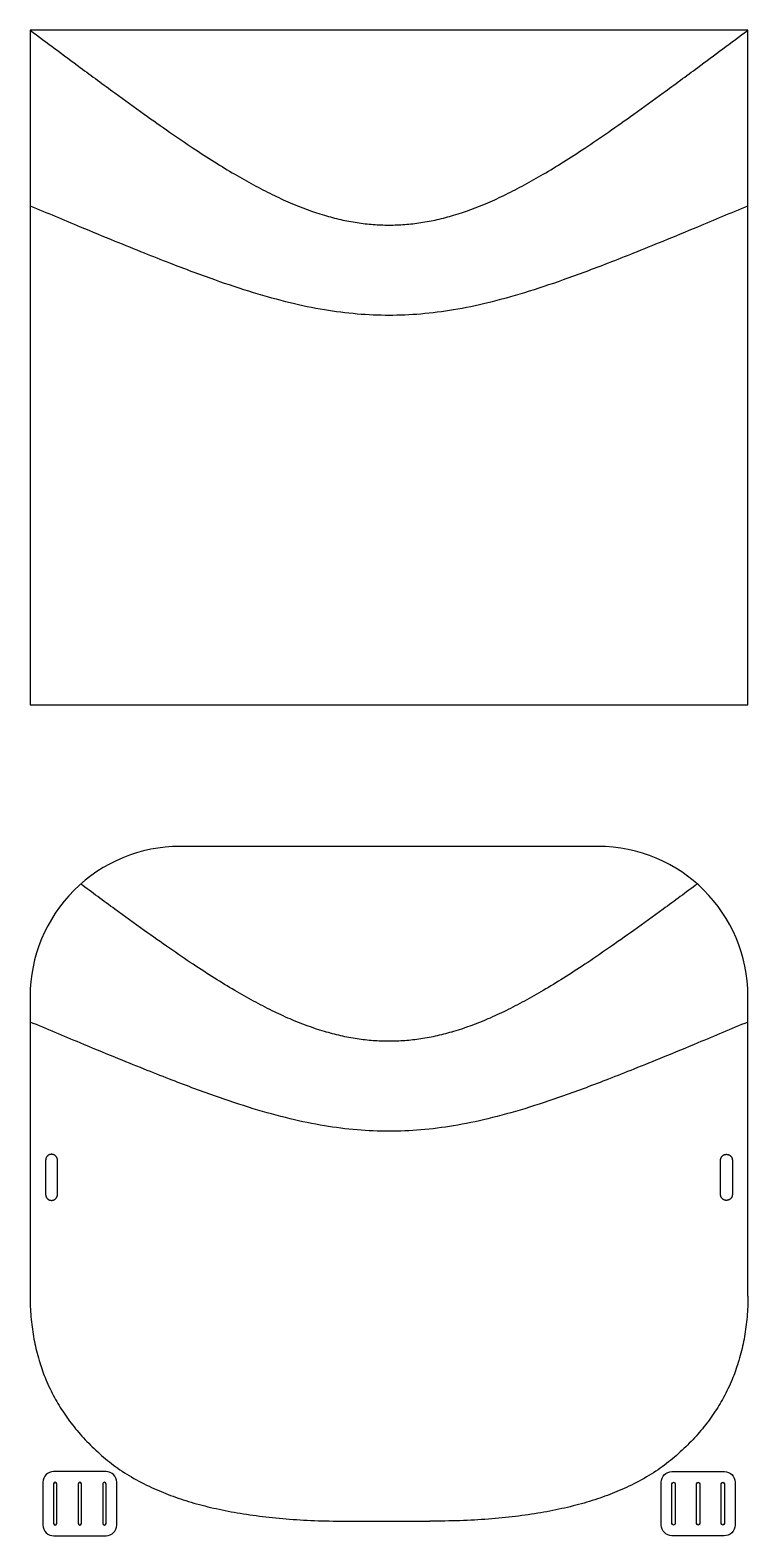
# Model space of a CAD drawing. Header units: metres. Extents: x 11 to 346, y 21 to 724.
import ezdxf

# ---------------------------------------------------------------- set-up
doc = ezdxf.new("R2010")
doc.units = ezdxf.units.M
for name, color, linetype, true_color in [('Baked Design Variants$2D Folding Curves$A) Original', 178, 'Continuous', 0x000000), ('Baked Design Variants$Final Face Shield Geometry$A) Original$Cut', 1, 'Continuous', 0xff0000), ('Baked Design Variants$Final Face Shield Geometry$A) Original$Fold', 5, 'Continuous', 0x0000ff)]:
    doc.layers.add(name, color=color, linetype=linetype, true_color=true_color)

msp = doc.modelspace()

# ---------------------------------------------------------------- linework, layer by layer
at = {"layer": 'Baked Design Variants$2D Folding Curves$A) Original'}
for p, q in [((11, 724), (11, 642)), ((346, 724), (11, 724)), ((346, 642), (346, 724)), ((11, 642), (11, 409)), ((346, 409), (346, 642)), ((11, 409), (346, 409))]:
    msp.add_line(p, q, dxfattribs=at)
for points, knots in [([(11, 724), (18.81, 718.18), (31.96, 708.36), (49.71, 695.26), (63.59, 685.2), (75.77, 676.61), (86.71, 669.16), (96.83, 662.59), (106.19, 656.86), (115.12, 651.78), (123.74, 647.31), (134.67, 642.26), (145.37, 638.28), (155.92, 635.5), (163.51, 634.05), (171.03, 633.19), (178.5, 632.9), (185.97, 633.19), (193.49, 634.05), (201.08, 635.5), (211.63, 638.28), (222.34, 642.26), (233.27, 647.31), (241.88, 651.79), (250.81, 656.86), (260.17, 662.59), (270.29, 669.16), (281.23, 676.61), (293.41, 685.2), (307.29, 695.26), (325.04, 708.36), (338.19, 718.18), (346, 724)], [334.989231, 334.989231, 334.989231, 334.989231, 364.201285, 384.241458, 401.164136, 415.626308, 428.95671, 440.868147, 451.834001, 461.854226, 471.686673, 480.950872, 497.967037, 505.906775, 513.659154, 521.12687, 528.594676, 536.063499, 543.532231, 551.285674, 559.226488, 576.244982, 585.507938, 595.338869, 605.357526, 616.321666, 628.231731, 641.562327, 656.024713, 672.947638, 692.987921, 722.200121, 722.200121, 722.200121, 722.200121]), ([(11, 642), (18.81, 638.74), (31.99, 633.23), (49.72, 625.89), (63.59, 620.26), (79.06, 614.14), (95.98, 607.78), (114.73, 601.53), (131.82, 596.78), (148.01, 593.42), (163.44, 591.44), (178.5, 590.79), (193.56, 591.44), (208.99, 593.42), (225.18, 596.78), (242.27, 601.53), (261.02, 607.78), (277.94, 614.14), (293.41, 620.26), (307.28, 625.89), (325.01, 633.23), (338.19, 638.74), (346, 642)], [0, 0, 0, 0, 25.3854, 42.853954, 57.569194, 70.304673, 92.764024, 111.781587, 129.594451, 145.944592, 161.347696, 176.234615, 191.121636, 206.524845, 222.875083, 240.687964, 259.705544, 282.16494, 294.900448, 309.615707, 327.084085, 352.46923, 352.46923, 352.46923, 352.46923])]:
    msp.add_open_spline(points, degree=3, knots=knots, dxfattribs=at)
at = {"layer": 'Baked Design Variants$Final Face Shield Geometry$A) Original$Cut'}
for p, q in [((276, 343), (81, 343)), ((11, 273.01), (11, 261)), ((346, 261), (346, 273)), ((11, 261), (11, 133)), ((346, 133), (346, 261)), ((18.25, 196.5), (18.25, 180.5)), ((23.75, 180.5), (23.75, 196.5)), ((333.25, 180.5), (333.25, 196.5)), ((338.75, 196.5), (338.75, 180.5)), ((21.95, 45.44), (21.95, 26.94)), ((23.45, 26.94), (23.45, 45.44)), ((33.45, 45.44), (33.45, 26.94)), ((34.95, 26.94), (34.95, 45.44)), ((44.95, 45.44), (44.95, 26.94)), ((46.45, 26.94), (46.45, 45.44)), ((310.55, 26.94), (310.55, 45.44)), ((312.05, 45.44), (312.05, 26.94)), ((322.05, 26.94), (322.05, 45.44)), ((323.55, 45.44), (323.55, 26.94)), ((333.55, 26.94), (333.55, 45.44)), ((335.05, 45.44), (335.05, 26.94))]:
    msp.add_line(p, q, dxfattribs=at)
for points in [[(46.45, 51.19), (21.95, 51.19)], [(310.55, 51.19), (335.05, 51.19)], [(16.95, 46.19), (16.95, 26.19)], [(51.45, 26.19), (51.45, 46.19)], [(305.55, 26.19), (305.55, 46.19)], [(340.05, 46.19), (340.05, 26.19)], [(22.13, 21.2), (46.45, 21.19)], [(159.5, 28), (197.5, 28)], [(334.87, 21.2), (310.55, 21.19)]]:
    msp.add_lwpolyline(points, dxfattribs=at)
for centre, radius, start, end in [((81, 273), 70, 90, 180.00914), ((81, 273), 70, 190.28929, 190.28929), ((276, 273), 70, 349.71071, 349.71071), ((276, 273), 70, 0.00001, 90), ((81, 273), 70, 345.96684, 345.96685), ((276, 273), 70, 194.03315, 194.03316), ((81, 273), 70, 307.071, 307.07105), ((276, 273), 70, 232.92895, 232.929), ((21.95, 46.19), 5, 90, 180), ((46.45, 46.19), 5, 0, 90), ((22.7, 45.44), 0.75, 0, 180), ((34.2, 45.44), 0.75, 0, 180), ((45.7, 45.44), 0.75, 0, 180), ((21.95, 26.19), 5, 180, 271.99495), ((22.7, 26.94), 0.75, 180, 0), ((34.2, 26.94), 0.75, 180, 0), ((45.7, 26.94), 0.75, 180, 0), ((46.45, 26.19), 5, 270, 360)]:
    msp.add_arc(centre, radius, start, end, dxfattribs=at)
at = {"layer": 'Baked Design Variants$Final Face Shield Geometry$A) Original$Cut', "extrusion": (0, 0, -1)}
for centre, radius, start, end in [((-310.55, 46.19), 5, 0, 90), ((-335.05, 46.19), 5, 90, 180), ((-311.3, 45.44), 0.75, 0, 180), ((-322.8, 45.44), 0.75, 0, 180), ((-334.3, 45.44), 0.75, 0, 180), ((-310.55, 26.19), 5, 270, 360), ((-311.3, 26.94), 0.75, 180, 0), ((-322.8, 26.94), 0.75, 180, 0), ((-334.3, 26.94), 0.75, 180, 0), ((-335.05, 26.19), 5, 180, 271.99495)]:
    msp.add_arc(centre, radius, start, end, dxfattribs=at)
at = {"layer": 'Baked Design Variants$Final Face Shield Geometry$A) Original$Cut'}
for points, knots in [([(23.75, 196.5), (23.75, 199.25), (21, 199.25), (18.25, 199.25), (18.25, 196.5)], [-0.035141593, -0.035141593, -0.035141593, -0.034356194, -0.034356194, -0.033570796, -0.033570796, -0.033570796]), ([(333.25, 196.5), (333.25, 199.25), (336, 199.25), (338.75, 199.25), (338.75, 196.5)], [-0.035141593, -0.035141593, -0.035141593, -0.034356194, -0.034356194, -0.033570796, -0.033570796, -0.033570796]), ([(18.25, 180.5), (18.25, 177.75), (21, 177.75), (23.75, 177.75), (23.75, 180.5)], [-0.017570796, -0.017570796, -0.017570796, -0.016785398, -0.016785398, -0.016, -0.016, -0.016]), ([(338.75, 180.5), (338.75, 177.75), (336, 177.75), (333.25, 177.75), (333.25, 180.5)], [-0.017570796, -0.017570796, -0.017570796, -0.016785398, -0.016785398, -0.016, -0.016, -0.016])]:
    msp.add_rational_spline(points, [1, 0.707106781187, 1, 0.707106781187, 1], degree=2, knots=knots, dxfattribs=at)
for points in [[(11, 133), (11, 87), (80.5, 28), (159.5, 28)], [(346, 133), (346, 87), (276.5, 28), (197.5, 28)]]:
    msp.add_open_spline(points, degree=2, dxfattribs=at)
at = {"layer": 'Baked Design Variants$Final Face Shield Geometry$A) Original$Fold'}
for points, knots in [([(322.39, 325.42), (317.08, 321.49), (307.23, 314.22), (293.41, 304.2), (281.23, 295.61), (270.29, 288.16), (260.17, 281.59), (250.81, 275.86), (241.88, 270.79), (233.27, 266.31), (222.34, 261.26), (211.63, 257.28), (201.08, 254.5), (193.49, 253.05), (185.97, 252.19), (178.5, 251.9), (171.03, 252.19), (163.51, 253.05), (155.92, 254.5), (145.37, 257.28), (134.67, 261.26), (123.74, 266.31), (115.12, 270.78), (106.19, 275.86), (96.83, 281.59), (86.71, 288.16), (75.77, 295.61), (63.59, 304.2), (49.77, 314.22), (39.92, 321.49), (34.61, 325.42)], [463.905563, 463.905563, 463.905563, 463.905563, 483.721713, 500.644638, 515.107025, 528.43762, 540.347685, 551.311825, 561.330482, 571.161413, 580.424369, 597.442863, 605.383677, 613.13712, 620.605852, 628.074675, 635.542481, 643.010197, 650.762576, 658.702314, 675.71848, 684.982678, 694.815126, 704.83535, 715.801204, 727.712641, 741.043043, 755.505215, 772.427893, 792.243785, 792.243785, 792.243785, 792.243785]), ([(346, 261), (338.19, 257.74), (325.01, 252.23), (307.28, 244.89), (293.41, 239.26), (277.94, 233.14), (261.02, 226.78), (242.27, 220.53), (225.18, 215.78), (208.99, 212.42), (193.56, 210.44), (178.5, 209.79), (163.44, 210.44), (148.01, 212.42), (131.82, 215.78), (114.73, 220.53), (95.98, 226.78), (79.06, 233.14), (63.59, 239.26), (49.72, 244.89), (31.99, 252.23), (18.81, 257.74), (11, 261)], [0, 0, 0, 0, 25.385145, 42.853523, 57.568782, 70.30429, 92.763686, 111.781266, 129.594147, 145.944385, 161.347594, 176.234615, 191.121534, 206.524638, 222.874779, 240.687643, 259.705206, 282.164557, 294.900036, 309.615276, 327.08383, 352.46923, 352.46923, 352.46923, 352.46923])]:
    msp.add_open_spline(points, degree=3, knots=knots, dxfattribs=at)

doc.saveas('drawing.dxf')
